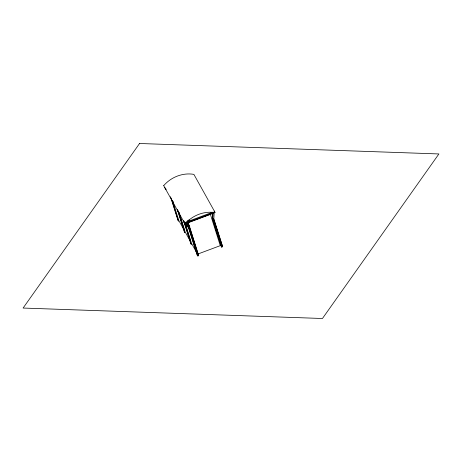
<?xml version="1.0" encoding="UTF-8"?>
<svg xmlns="http://www.w3.org/2000/svg" width="462" height="462" viewBox="0 0 462 462"><rect width="100%" height="100%" fill="white"/><g stroke="black" fill="none" stroke-linecap="round" stroke-linejoin="round"><path stroke-width="0.69" d="M212.595 213.525L212.301 218.255L221.604 247.13L222.632 246.748L213.814 218.815L214.304 211.07M213.161 212.393L212.739 219.052L221.604 247.13M188.767 226.784L189.645 225.797M185.724 222.257L212.324 212.312M213.323 212.664L185.395 223.111L185.574 223.683L213.502 213.242L212.988 212.064M188.802 222.245L210.343 214.189L220.276 245.651L198.059 253.961L198.481 255.301M164.703 187.526L166.002 189.108M165.148 188.323L166.008 189.374M171.466 199.671L173.192 201.773M177.339 210.222L178.638 211.798M177.783 211.018L179.51 213.121M186.284 223.036L189.397 226.819M185.863 222.782L189.836 227.616L198.7 255.7L197.678 256.081L188.86 228.147L184.101 222.366M183.657 221.569L184.523 222.62M185.389 223.672L188.415 227.356L197.234 255.284M212.861 213.248L213.08 213.646M222.632 246.748L213.588 218.705M188.97 219.779L189.709 221.148M188.126 220.553L188.825 221.806M187.763 220.368L188.461 221.616M187.358 222.355L189.795 226.727M187.347 222.788L189.432 226.542M187.428 223.082L189.518 226.836M187.416 223.516L189.154 226.646M163.687 185.655L185.014 223.955M183.997 229.822L178.811 220.513L172.615 200.866M190.662 241.788L185.129 231.86L179.146 212.89M196.633 252.512L191.447 243.203L185.25 223.562M212.52 218.653L221.385 246.737M188.126 222.499L197.846 253.286M187.393 222.291L188.467 225.687M185.233 224.116L190.794 241.73M183.83 220.888L191.36 244.733M183.605 220.778L190.916 243.936M179.556 214.807L184.477 230.388M177.512 209.546L184.823 232.709M177.287 209.43L184.598 232.594M171.414 198.879L178.505 221.362M170.536 196.72L178.066 220.565M163.692 185.66A29.429 25.277 -29.1 0 1 193.884 174.37L215.217 212.659A29.429 25.277 -29.1 0 0 185.025 223.96M139.553 143.497L23.1 308.05L322.447 318.503L438.9 153.95L139.553 143.497"/></g></svg>
